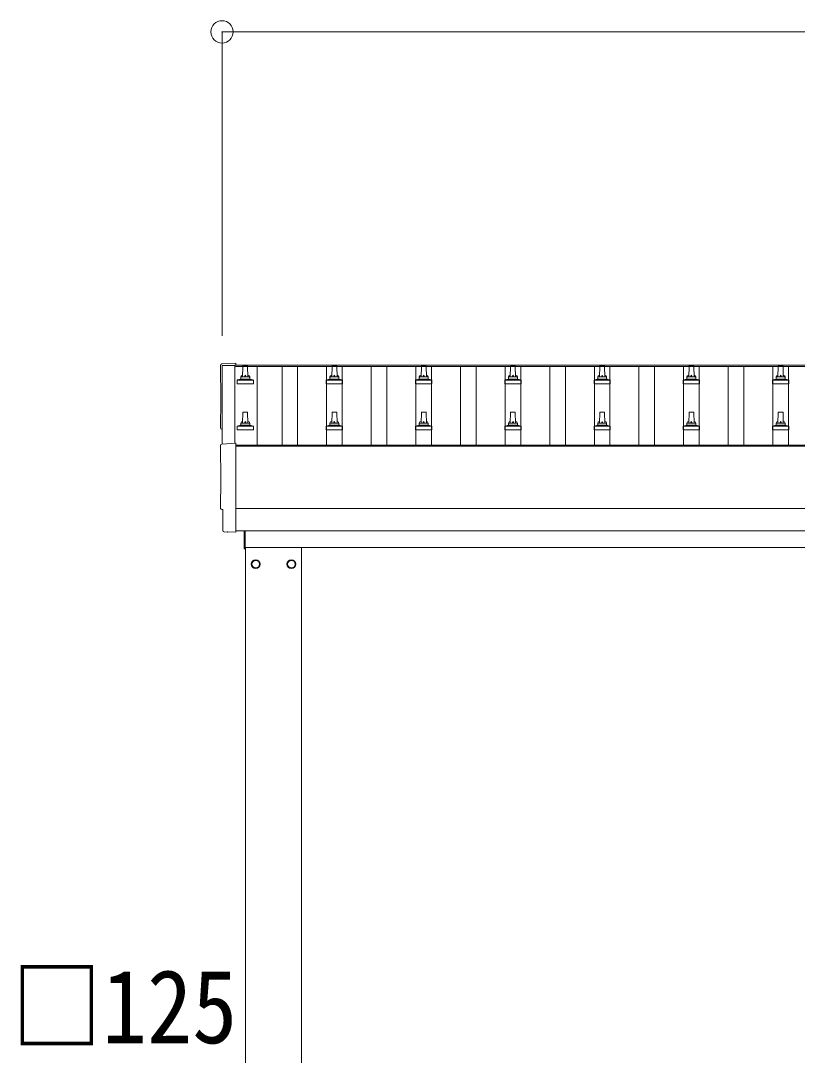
# Model space of a CAD drawing. Units: millimetres at full size, sheet at 1:50; details may follow other scales. Extents: x -14053 to 14053, y -9700 to 9700.
# Drawn here: x -6717 to -4976, y -3804 to -1486 of the extents above; entities that cross this region are included whole.
import ezdxf
from ezdxf.enums import TextEntityAlignment as Align

# ---------------------------------------------------------------- set-up
doc = ezdxf.new("R2010")
doc.units = ezdxf.units.MM
doc.header["$LTSCALE"] = 50
doc.header["$PDMODE"] = 32
doc.header["$PDSIZE"] = 50
for name, color, linetype, lineweight in [('0-1_Defpoints', 4, 'Continuous', 9), ('0-3_SHAPE', 5, 'Continuous', 5), ('0-6_PARTS1', 6, 'Continuous', 9)]:
    doc.layers.add(name, color=color, linetype=linetype, lineweight=lineweight)
doc.styles.add('ＭＳ ゴシック', font='')
doc.styles.get('ＭＳ ゴシック').set_extended_font_data('MS Gothic')

msp = doc.modelspace()

# ---------------------------------------------------------------- linework, layer by layer
at = {"layer": '0-1_Defpoints'}
for p, q in [((-6265.73, -2434.84), (-6265.73, -2258.8)), ((-6265.73, -2258.8), (-6236.73, -2258.8)), ((-6236.73, -2257.84), (-3190.73, -2257.84)), ((-6236.73, -2257.84), (-6236.73, -2261.42)), ((-6236.73, -2258.8), (-6236.73, -2433.32)), ((-6236.73, -2261.42), (-3190.73, -2261.42)), ((-6234.73, -2437.45), (-3192.73, -2437.45)), ((-6234.73, -2439.34), (-3192.73, -2439.34)), ((-3192.73, -2579.22), (-6234.73, -2579.22)), ((-6254.36, -2632.07), (-6261.28, -2631.71)), ((-6234.73, -2629.05), (-3192.73, -2629.05)), ((-6234.73, -2631.07), (-6234.73, -2632.07)), ((-6215.73, -2669.45), (-6215.73, -2629.15)), ((-6213.73, -2629.15), (-6213.73, -2669.45)), ((-6213.73, -2669.45), (-6215.73, -2669.45)), ((-6213.73, -2666.95), (-3317.73, -2666.95)), ((-6212.73, -6166.95), (-6212.73, -2666.95)), ((-6087.73, -2666.95), (-6087.73, -6166.95)), ((-6181.63, -2703.7), (-6181.73, -2703.7)), ((-6181.63, -2704.2), (-6181.73, -2704.2)), ((-6118.82, -2703.7), (-6118.72, -2703.7)), ((-6118.82, -2704.2), (-6118.72, -2704.2))]:
    msp.add_line(p, q, dxfattribs=at)
for points in [[(-6266.3, -2255.44), (-6234.73, -2253.78), (-6234.73, -2257.84)], [(-6266.3, -2434.87), (-6234.73, -2433.22), (-6234.73, -2631.07)], [(-6264.12, -2628.72), (-6264.12, -2581.69), (-6264.72, -2581.69)], [(-6253.62, -2631.8), (-6252.95, -2631.17), (-6234.73, -2632.08)]]:
    msp.add_lwpolyline(points, dxfattribs=at)
for points in [[(-6190.23, -2694.13), (-6198.73, -2699.04), (-6198.73, -2708.86), (-6190.23, -2713.76), (-6181.73, -2708.86), (-6181.73, -2699.04)], [(-6110.23, -2694.13), (-6101.73, -2699.04), (-6101.73, -2708.86), (-6110.23, -2713.76), (-6118.73, -2708.86), (-6118.73, -2699.04)]]:
    msp.add_lwpolyline(points, close=True, dxfattribs=at)
for centre, radius in [((-6190.23, -2703.95), 10), ((-6190.23, -2703.95), 8.5), ((-6110.23, -2703.95), 10), ((-6110.23, -2703.95), 8.5)]:
    msp.add_circle(centre, radius, dxfattribs=at)
for centre, start, end in [((-6190.23, -2703.95), 171.25399, 188.74601), ((-6190.23, -2703.95), 111.25399, 128.74601), ((-6190.23, -2703.95), 231.25399, 248.74601), ((-6190.23, -2703.95), 51.25399, 68.74601), ((-6190.23, -2703.95), 291.25399, 308.74601), ((-6190.23, -2703.95), 1.66581, 8.74601), ((-6190.23, -2703.95), 351.25399, 358.33419), ((-6110.23, -2703.95), 171.25399, 178.33419), ((-6110.23, -2703.95), 181.66581, 188.74601), ((-6110.23, -2703.95), 111.25399, 128.74601), ((-6110.23, -2703.95), 231.25399, 248.74601), ((-6110.23, -2703.95), 51.25399, 68.74601), ((-6110.23, -2703.95), 291.25399, 308.74601), ((-6110.23, -2703.95), 351.25399, 8.74601)]:
    msp.add_arc(centre, 8.6, start, end, dxfattribs=at)
for centre, major_axis, ratio, start_param, end_param in [((-6266.14, -2258.43), (-3, 0), 0.99863, 4.7647489, 6.2979817), ((-11032, -2328.86), (4763.38, 0), 0.99863, 6.2686928, 6.2979817), ((-6264.72, -2397.86), (-4.41, 0), 0.99863, 6.2686928, 7.6252171), ((-6266.14, -2437.87), (-3, 0), 0.99863, 4.7647489, 6.2979817), ((-11032, -2508.29), (4763.38, 0), 0.99863, 6.2686928, 6.2979817), ((-6264.72, -2577.29), (-4.41, 0), 0.99863, 6.2686928, 7.8539816), ((-6261.11, -2628.71), (-2.18, -2.07), 0.9974, 5.5252311, 7.0411395), ((-6254.3, -2631.07), (-0.727, -0.69), 0.9974, 0.7579542, 1.5707963)]:
    msp.add_ellipse(centre, major_axis=major_axis, ratio=ratio, start_param=start_param, end_param=end_param, dxfattribs=at)
at = {"layer": '0-3_SHAPE'}
for p, q in [((-6219.73, -2284.35), (-6219, -2260.83)), ((-6218, -2259.85), (-6209.45, -2259.85)), ((-6208.45, -2260.83), (-6207.73, -2284.35)), ((-6019.73, -2284.35), (-6019, -2260.83)), ((-6018, -2259.85), (-6009.45, -2259.85)), ((-6008.45, -2260.83), (-6007.73, -2284.35)), ((-5819.73, -2284.35), (-5819, -2260.83)), ((-5818, -2259.85), (-5809.45, -2259.85)), ((-5808.45, -2260.83), (-5807.73, -2284.35)), ((-5619.73, -2284.35), (-5619, -2260.83)), ((-5618, -2259.85), (-5609.45, -2259.85)), ((-5608.45, -2260.83), (-5607.73, -2284.35)), ((-5419.73, -2284.35), (-5419, -2260.83)), ((-5418, -2259.85), (-5409.45, -2259.85)), ((-5408.45, -2260.83), (-5407.73, -2284.35)), ((-5219.73, -2284.35), (-5219, -2260.83)), ((-5218, -2259.85), (-5209.45, -2259.85)), ((-5208.45, -2260.83), (-5207.73, -2284.35)), ((-5019.73, -2284.35), (-5019, -2260.83)), ((-5018, -2259.85), (-5009.45, -2259.85)), ((-5008.45, -2260.83), (-5007.73, -2284.35)), ((-6231.98, -2299.85), (-6231.98, -2292.14)), ((-6231.6, -2291.35), (-6195.86, -2291.35)), ((-6231.21, -2291.17), (-6224.49, -2289.54)), ((-6224.11, -2289.35), (-6203.35, -2289.35)), ((-6223.73, -2288.57), (-6223.73, -2284.35)), ((-6222.73, -2284.35), (-6204.73, -2284.35)), ((-6203.73, -2288.57), (-6203.73, -2284.35)), ((-6196.24, -2291.17), (-6202.96, -2289.54)), ((-6195.48, -2299.85), (-6195.48, -2292.14)), ((-6031.98, -2299.85), (-6031.98, -2292.14)), ((-6031.6, -2291.35), (-5995.86, -2291.35)), ((-6031.21, -2291.17), (-6024.49, -2289.54)), ((-6024.11, -2289.35), (-6003.35, -2289.35)), ((-6023.73, -2288.57), (-6023.73, -2284.35)), ((-6022.73, -2284.35), (-6004.73, -2284.35)), ((-6003.73, -2288.57), (-6003.73, -2284.35)), ((-5996.24, -2291.17), (-6002.96, -2289.54)), ((-5995.48, -2299.85), (-5995.48, -2292.14)), ((-5831.98, -2299.85), (-5831.98, -2292.14)), ((-5831.6, -2291.35), (-5795.86, -2291.35)), ((-5831.21, -2291.17), (-5824.49, -2289.54)), ((-5824.11, -2289.35), (-5803.35, -2289.35)), ((-5823.73, -2288.57), (-5823.73, -2284.35)), ((-5822.73, -2284.35), (-5804.73, -2284.35)), ((-5803.73, -2288.57), (-5803.73, -2284.35)), ((-5796.24, -2291.17), (-5802.96, -2289.54)), ((-5795.48, -2299.85), (-5795.48, -2292.14)), ((-5631.98, -2299.85), (-5631.98, -2292.14)), ((-5631.6, -2291.35), (-5595.86, -2291.35)), ((-5631.21, -2291.17), (-5624.49, -2289.54)), ((-5624.11, -2289.35), (-5603.35, -2289.35)), ((-5623.73, -2288.57), (-5623.73, -2284.35)), ((-5622.73, -2284.35), (-5604.73, -2284.35)), ((-5603.73, -2288.57), (-5603.73, -2284.35)), ((-5596.24, -2291.17), (-5602.96, -2289.54)), ((-5595.48, -2299.85), (-5595.48, -2292.14)), ((-5431.98, -2299.85), (-5431.98, -2292.14)), ((-5431.6, -2291.35), (-5395.86, -2291.35)), ((-5431.21, -2291.17), (-5424.49, -2289.54)), ((-5424.11, -2289.35), (-5403.35, -2289.35)), ((-5423.73, -2288.57), (-5423.73, -2284.35)), ((-5422.73, -2284.35), (-5404.73, -2284.35)), ((-5403.73, -2288.57), (-5403.73, -2284.35)), ((-5396.24, -2291.17), (-5402.96, -2289.54)), ((-5395.48, -2299.85), (-5395.48, -2292.14)), ((-5231.98, -2299.85), (-5231.98, -2292.14)), ((-5231.6, -2291.35), (-5195.86, -2291.35)), ((-5231.21, -2291.17), (-5224.49, -2289.54)), ((-5224.11, -2289.35), (-5203.35, -2289.35)), ((-5223.73, -2288.57), (-5223.73, -2284.35)), ((-5222.73, -2284.35), (-5204.73, -2284.35)), ((-5203.73, -2288.57), (-5203.73, -2284.35)), ((-5196.24, -2291.17), (-5202.96, -2289.54)), ((-5195.48, -2299.85), (-5195.48, -2292.14)), ((-5031.98, -2299.85), (-5031.98, -2292.14)), ((-5031.6, -2291.35), (-4995.86, -2291.35)), ((-5031.21, -2291.17), (-5024.49, -2289.54)), ((-5024.11, -2289.35), (-5003.35, -2289.35)), ((-5023.73, -2288.57), (-5023.73, -2284.35)), ((-5022.73, -2284.35), (-5004.73, -2284.35)), ((-5003.73, -2288.57), (-5003.73, -2284.35)), ((-4996.24, -2291.17), (-5002.96, -2289.54)), ((-4995.48, -2299.85), (-4995.48, -2292.14)), ((-6195.48, -2299.85), (-6231.98, -2299.85)), ((-5995.48, -2299.85), (-6031.98, -2299.85)), ((-5795.48, -2299.85), (-5831.98, -2299.85)), ((-5595.48, -2299.85), (-5631.98, -2299.85)), ((-5395.48, -2299.85), (-5431.98, -2299.85)), ((-5195.48, -2299.85), (-5231.98, -2299.85)), ((-4995.48, -2299.85), (-5031.98, -2299.85)), ((-6219.73, -2387.69), (-6219, -2364.16)), ((-6218, -2363.19), (-6209.45, -2363.19)), ((-6208.45, -2364.16), (-6207.73, -2387.69)), ((-6019.73, -2387.69), (-6019, -2364.16)), ((-6018, -2363.19), (-6009.45, -2363.19)), ((-6008.45, -2364.16), (-6007.73, -2387.69)), ((-5819.73, -2387.69), (-5819, -2364.16)), ((-5818, -2363.19), (-5809.45, -2363.19)), ((-5808.45, -2364.16), (-5807.73, -2387.69)), ((-5619.73, -2387.69), (-5619, -2364.16)), ((-5618, -2363.19), (-5609.45, -2363.19)), ((-5608.45, -2364.16), (-5607.73, -2387.69)), ((-5419.73, -2387.69), (-5419, -2364.16)), ((-5418, -2363.19), (-5409.45, -2363.19)), ((-5408.45, -2364.16), (-5407.73, -2387.69)), ((-5219.73, -2387.69), (-5219, -2364.16)), ((-5218, -2363.19), (-5209.45, -2363.19)), ((-5208.45, -2364.16), (-5207.73, -2387.69)), ((-5019.73, -2387.69), (-5019, -2364.16)), ((-5018, -2363.19), (-5009.45, -2363.19)), ((-5008.45, -2364.16), (-5007.73, -2387.69)), ((-6231.98, -2403.19), (-6231.98, -2395.47)), ((-6195.48, -2403.19), (-6231.98, -2403.19)), ((-6231.6, -2394.69), (-6195.86, -2394.69)), ((-6231.21, -2394.5), (-6224.49, -2392.87)), ((-6224.11, -2392.69), (-6203.35, -2392.69)), ((-6223.73, -2391.9), (-6223.73, -2387.69)), ((-6222.73, -2387.69), (-6204.73, -2387.69)), ((-6203.73, -2391.9), (-6203.73, -2387.69)), ((-6196.24, -2394.5), (-6202.96, -2392.87)), ((-6195.48, -2403.19), (-6195.48, -2395.47)), ((-6031.98, -2403.19), (-6031.98, -2395.47)), ((-5995.48, -2403.19), (-6031.98, -2403.19)), ((-6031.6, -2394.69), (-5995.86, -2394.69)), ((-6031.21, -2394.5), (-6024.49, -2392.87)), ((-6024.11, -2392.69), (-6003.35, -2392.69)), ((-6023.73, -2391.9), (-6023.73, -2387.69)), ((-6022.73, -2387.69), (-6004.73, -2387.69)), ((-6003.73, -2391.9), (-6003.73, -2387.69)), ((-5996.24, -2394.5), (-6002.96, -2392.87)), ((-5995.48, -2403.19), (-5995.48, -2395.47)), ((-5831.98, -2403.19), (-5831.98, -2395.47)), ((-5795.48, -2403.19), (-5831.98, -2403.19)), ((-5831.6, -2394.69), (-5795.86, -2394.69)), ((-5831.21, -2394.5), (-5824.49, -2392.87)), ((-5824.11, -2392.69), (-5803.35, -2392.69)), ((-5823.73, -2391.9), (-5823.73, -2387.69)), ((-5822.73, -2387.69), (-5804.73, -2387.69)), ((-5803.73, -2391.9), (-5803.73, -2387.69)), ((-5796.24, -2394.5), (-5802.96, -2392.87)), ((-5795.48, -2403.19), (-5795.48, -2395.47)), ((-5631.98, -2403.19), (-5631.98, -2395.47)), ((-5595.48, -2403.19), (-5631.98, -2403.19)), ((-5631.6, -2394.69), (-5595.86, -2394.69)), ((-5631.21, -2394.5), (-5624.49, -2392.87)), ((-5624.11, -2392.69), (-5603.35, -2392.69)), ((-5623.73, -2391.9), (-5623.73, -2387.69)), ((-5622.73, -2387.69), (-5604.73, -2387.69)), ((-5603.73, -2391.9), (-5603.73, -2387.69)), ((-5596.24, -2394.5), (-5602.96, -2392.87)), ((-5595.48, -2403.19), (-5595.48, -2395.47)), ((-5431.98, -2403.19), (-5431.98, -2395.47)), ((-5395.48, -2403.19), (-5431.98, -2403.19)), ((-5431.6, -2394.69), (-5395.86, -2394.69)), ((-5431.21, -2394.5), (-5424.49, -2392.87)), ((-5424.11, -2392.69), (-5403.35, -2392.69)), ((-5423.73, -2391.9), (-5423.73, -2387.69)), ((-5422.73, -2387.69), (-5404.73, -2387.69)), ((-5403.73, -2391.9), (-5403.73, -2387.69)), ((-5396.24, -2394.5), (-5402.96, -2392.87)), ((-5395.48, -2403.19), (-5395.48, -2395.47)), ((-5231.98, -2403.19), (-5231.98, -2395.47)), ((-5195.48, -2403.19), (-5231.98, -2403.19)), ((-5231.6, -2394.69), (-5195.86, -2394.69)), ((-5231.21, -2394.5), (-5224.49, -2392.87)), ((-5224.11, -2392.69), (-5203.35, -2392.69)), ((-5223.73, -2391.9), (-5223.73, -2387.69)), ((-5222.73, -2387.69), (-5204.73, -2387.69)), ((-5203.73, -2391.9), (-5203.73, -2387.69)), ((-5196.24, -2394.5), (-5202.96, -2392.87)), ((-5195.48, -2403.19), (-5195.48, -2395.47)), ((-5031.98, -2403.19), (-5031.98, -2395.47)), ((-4995.48, -2403.19), (-5031.98, -2403.19)), ((-5031.6, -2394.69), (-4995.86, -2394.69)), ((-5031.21, -2394.5), (-5024.49, -2392.87)), ((-5024.11, -2392.69), (-5003.35, -2392.69)), ((-5023.73, -2391.9), (-5023.73, -2387.69)), ((-5022.73, -2387.69), (-5004.73, -2387.69)), ((-5003.73, -2391.9), (-5003.73, -2387.69)), ((-4996.24, -2394.5), (-5002.96, -2392.87)), ((-4995.48, -2403.19), (-4995.48, -2395.47))]:
    msp.add_line(p, q, dxfattribs=at)
at = {"layer": '0-3_SHAPE', "color": 4, "lineweight": 9}
for p, q in [((-6187.23, -2261.42), (-6187.23, -2437.45)), ((-6131.23, -2437.45), (-6131.23, -2261.42)), ((-6096.23, -2437.45), (-6096.23, -2261.42)), ((-6031.23, -2437.45), (-6031.23, -2261.42)), ((-5996.23, -2437.45), (-5996.23, -2261.42)), ((-5931.23, -2437.45), (-5931.23, -2261.42)), ((-5896.23, -2437.45), (-5896.23, -2261.42)), ((-5831.23, -2437.45), (-5831.23, -2261.42)), ((-5796.23, -2437.45), (-5796.23, -2261.42)), ((-5731.23, -2437.45), (-5731.23, -2261.42)), ((-5696.23, -2437.45), (-5696.23, -2261.42)), ((-5631.23, -2437.45), (-5631.23, -2261.42)), ((-5596.23, -2437.45), (-5596.23, -2261.42)), ((-5531.23, -2437.45), (-5531.23, -2261.42)), ((-5496.23, -2437.45), (-5496.23, -2261.42)), ((-5431.23, -2437.45), (-5431.23, -2261.42)), ((-5396.23, -2437.45), (-5396.23, -2261.42)), ((-5331.23, -2437.45), (-5331.23, -2261.42)), ((-5296.23, -2437.45), (-5296.23, -2261.42)), ((-5231.23, -2437.45), (-5231.23, -2261.42)), ((-5196.23, -2437.45), (-5196.23, -2261.42)), ((-5131.23, -2437.45), (-5131.23, -2261.42)), ((-5096.23, -2437.45), (-5096.23, -2261.42)), ((-5031.23, -2437.45), (-5031.23, -2261.42)), ((-4996.23, -2437.45), (-4996.23, -2261.42))]:
    msp.add_line(p, q, dxfattribs=at)
at = {"layer": '0-3_SHAPE'}
for centre, radius, start, end in [((-6218, -2260.85), 1, 90, 178.60509), ((-6209.45, -2260.85), 1, 1.39491, 90), ((-6018, -2260.85), 1, 90, 178.60509), ((-6009.45, -2260.85), 1, 1.39491, 90), ((-5818, -2260.85), 1, 90, 178.60509), ((-5809.45, -2260.85), 1, 1.39491, 90), ((-5618, -2260.85), 1, 90, 178.60509), ((-5609.45, -2260.85), 1, 1.39491, 90), ((-5418, -2260.85), 1, 90, 178.60509), ((-5409.45, -2260.85), 1, 1.39491, 90), ((-5218, -2260.85), 1, 90, 178.60509), ((-5209.45, -2260.85), 1, 1.39491, 90), ((-5018, -2260.85), 1, 90, 178.60509), ((-5009.45, -2260.85), 1, 1.39491, 90), ((-6230.98, -2292.14), 1, 103.62699, 180), ((-6224.73, -2288.57), 1, 283.62699, 0), ((-6219.64, -2284.99), 4.13, 90, 171.17633), ((-6222.73, -2285.35), 1, 90, 180), ((-6210.39, -2284.35), 4.83, 133.60282, 180), ((-6217.06, -2284.35), 4.83, 0, 46.39718), ((-6207.81, -2284.99), 4.13, 8.82367, 90), ((-6204.73, -2285.35), 1, 0, 90), ((-6202.73, -2288.57), 1, 180, 256.37301), ((-6196.48, -2292.14), 1, 0, 76.37301), ((-6030.98, -2292.14), 1, 103.62699, 180), ((-6024.73, -2288.57), 1, 283.62699, 0), ((-6019.64, -2284.99), 4.13, 90, 171.17633), ((-6022.73, -2285.35), 1, 90, 180), ((-6010.39, -2284.35), 4.83, 133.60282, 180), ((-6017.06, -2284.35), 4.83, 0, 46.39718), ((-6007.81, -2284.99), 4.13, 8.82367, 90), ((-6004.73, -2285.35), 1, 0, 90), ((-6002.73, -2288.57), 1, 180, 256.37301), ((-5996.48, -2292.14), 1, 0, 76.37301), ((-5830.98, -2292.14), 1, 103.62699, 180), ((-5824.73, -2288.57), 1, 283.62699, 0), ((-5819.64, -2284.99), 4.13, 90, 171.17633), ((-5822.73, -2285.35), 1, 90, 180), ((-5810.39, -2284.35), 4.83, 133.60282, 180), ((-5817.06, -2284.35), 4.83, 0, 46.39718), ((-5807.81, -2284.99), 4.13, 8.82367, 90), ((-5804.73, -2285.35), 1, 0, 90), ((-5802.73, -2288.57), 1, 180, 256.37301), ((-5796.48, -2292.14), 1, 0, 76.37301), ((-5630.98, -2292.14), 1, 103.62699, 180), ((-5624.73, -2288.57), 1, 283.62699, 0), ((-5619.64, -2284.99), 4.13, 90, 171.17633), ((-5622.73, -2285.35), 1, 90, 180), ((-5610.39, -2284.35), 4.83, 133.60282, 180), ((-5617.06, -2284.35), 4.83, 0, 46.39718), ((-5607.81, -2284.99), 4.13, 8.82367, 90), ((-5604.73, -2285.35), 1, 0, 90), ((-5602.73, -2288.57), 1, 180, 256.37301), ((-5596.48, -2292.14), 1, 0, 76.37301), ((-5430.98, -2292.14), 1, 103.62699, 180), ((-5424.73, -2288.57), 1, 283.62699, 0), ((-5419.64, -2284.99), 4.13, 90, 171.17633), ((-5422.73, -2285.35), 1, 90, 180), ((-5410.39, -2284.35), 4.83, 133.60282, 180), ((-5417.06, -2284.35), 4.83, 0, 46.39718), ((-5407.81, -2284.99), 4.13, 8.82367, 90), ((-5404.73, -2285.35), 1, 0, 90), ((-5402.73, -2288.57), 1, 180, 256.37301), ((-5396.48, -2292.14), 1, 0, 76.37301), ((-5230.98, -2292.14), 1, 103.62699, 180), ((-5224.73, -2288.57), 1, 283.62699, 0), ((-5219.64, -2284.99), 4.13, 90, 171.17633), ((-5222.73, -2285.35), 1, 90, 180), ((-5210.39, -2284.35), 4.83, 133.60282, 180), ((-5217.06, -2284.35), 4.83, 0, 46.39718), ((-5207.81, -2284.99), 4.13, 8.82367, 90), ((-5204.73, -2285.35), 1, 0, 90), ((-5202.73, -2288.57), 1, 180, 256.37301), ((-5196.48, -2292.14), 1, 0, 76.37301), ((-5030.98, -2292.14), 1, 103.62699, 180), ((-5024.73, -2288.57), 1, 283.62699, 0), ((-5019.64, -2284.99), 4.13, 90, 171.17633), ((-5022.73, -2285.35), 1, 90, 180), ((-5010.39, -2284.35), 4.83, 133.60282, 180), ((-5017.06, -2284.35), 4.83, 0, 46.39718), ((-5007.81, -2284.99), 4.13, 8.82367, 90), ((-5004.73, -2285.35), 1, 0, 90), ((-5002.73, -2288.57), 1, 180, 256.37301), ((-4996.48, -2292.14), 1, 0, 76.37301), ((-6218, -2364.19), 1, 90, 178.60509), ((-6209.45, -2364.19), 1, 1.39491, 90), ((-6018, -2364.19), 1, 90, 178.60509), ((-6009.45, -2364.19), 1, 1.39491, 90), ((-5818, -2364.19), 1, 90, 178.60509), ((-5809.45, -2364.19), 1, 1.39491, 90), ((-5618, -2364.19), 1, 90, 178.60509), ((-5609.45, -2364.19), 1, 1.39491, 90), ((-5418, -2364.19), 1, 90, 178.60509), ((-5409.45, -2364.19), 1, 1.39491, 90), ((-5218, -2364.19), 1, 90, 178.60509), ((-5209.45, -2364.19), 1, 1.39491, 90), ((-5018, -2364.19), 1, 90, 178.60509), ((-5009.45, -2364.19), 1, 1.39491, 90), ((-6219.64, -2388.32), 4.13, 90, 171.17633), ((-6210.39, -2387.69), 4.83, 133.60282, 180), ((-6217.06, -2387.69), 4.83, 0, 46.39718), ((-6207.81, -2388.32), 4.13, 8.82367, 90), ((-6019.64, -2388.32), 4.13, 90, 171.17633), ((-6010.39, -2387.69), 4.83, 133.60282, 180), ((-6017.06, -2387.69), 4.83, 0, 46.39718), ((-6007.81, -2388.32), 4.13, 8.82367, 90), ((-5819.64, -2388.32), 4.13, 90, 171.17633), ((-5810.39, -2387.69), 4.83, 133.60282, 180), ((-5817.06, -2387.69), 4.83, 0, 46.39718), ((-5807.81, -2388.32), 4.13, 8.82367, 90), ((-5619.64, -2388.32), 4.13, 90, 171.17633), ((-5610.39, -2387.69), 4.83, 133.60282, 180), ((-5617.06, -2387.69), 4.83, 0, 46.39718), ((-5607.81, -2388.32), 4.13, 8.82367, 90), ((-5419.64, -2388.32), 4.13, 90, 171.17633), ((-5410.39, -2387.69), 4.83, 133.60282, 180), ((-5417.06, -2387.69), 4.83, 0, 46.39718), ((-5407.81, -2388.32), 4.13, 8.82367, 90), ((-5219.64, -2388.32), 4.13, 90, 171.17633), ((-5210.39, -2387.69), 4.83, 133.60282, 180), ((-5217.06, -2387.69), 4.83, 0, 46.39718), ((-5207.81, -2388.32), 4.13, 8.82367, 90), ((-5019.64, -2388.32), 4.13, 90, 171.17633), ((-5010.39, -2387.69), 4.83, 133.60282, 180), ((-5017.06, -2387.69), 4.83, 0, 46.39718), ((-5007.81, -2388.32), 4.13, 8.82367, 90), ((-6230.98, -2395.47), 1, 103.62699, 180), ((-6224.73, -2391.9), 1, 283.62699, 0), ((-6222.73, -2388.69), 1, 90, 180), ((-6204.73, -2388.69), 1, 0, 90), ((-6202.73, -2391.9), 1, 180, 256.37301), ((-6196.48, -2395.47), 1, 0, 76.37301), ((-6030.98, -2395.47), 1, 103.62699, 180), ((-6024.73, -2391.9), 1, 283.62699, 0), ((-6022.73, -2388.69), 1, 90, 180), ((-6004.73, -2388.69), 1, 0, 90), ((-6002.73, -2391.9), 1, 180, 256.37301), ((-5996.48, -2395.47), 1, 0, 76.37301), ((-5830.98, -2395.47), 1, 103.62699, 180), ((-5824.73, -2391.9), 1, 283.62699, 0), ((-5822.73, -2388.69), 1, 90, 180), ((-5804.73, -2388.69), 1, 0, 90), ((-5802.73, -2391.9), 1, 180, 256.37301), ((-5796.48, -2395.47), 1, 0, 76.37301), ((-5630.98, -2395.47), 1, 103.62699, 180), ((-5624.73, -2391.9), 1, 283.62699, 0), ((-5622.73, -2388.69), 1, 90, 180), ((-5604.73, -2388.69), 1, 0, 90), ((-5602.73, -2391.9), 1, 180, 256.37301), ((-5596.48, -2395.47), 1, 0, 76.37301), ((-5430.98, -2395.47), 1, 103.62699, 180), ((-5424.73, -2391.9), 1, 283.62699, 0), ((-5422.73, -2388.69), 1, 90, 180), ((-5404.73, -2388.69), 1, 0, 90), ((-5402.73, -2391.9), 1, 180, 256.37301), ((-5396.48, -2395.47), 1, 0, 76.37301), ((-5230.98, -2395.47), 1, 103.62699, 180), ((-5224.73, -2391.9), 1, 283.62699, 0), ((-5222.73, -2388.69), 1, 90, 180), ((-5204.73, -2388.69), 1, 0, 90), ((-5202.73, -2391.9), 1, 180, 256.37301), ((-5196.48, -2395.47), 1, 0, 76.37301), ((-5030.98, -2395.47), 1, 103.62699, 180), ((-5024.73, -2391.9), 1, 283.62699, 0), ((-5022.73, -2388.69), 1, 90, 180), ((-5004.73, -2388.69), 1, 0, 90), ((-5002.73, -2391.9), 1, 180, 256.37301), ((-4996.48, -2395.47), 1, 0, 76.37301)]:
    msp.add_arc(centre, radius, start, end, dxfattribs=at)
at = {"layer": '0-6_PARTS1'}
for q in [(-6265.73, -2192.24), (-3161.73, -1511.29)]:
    msp.add_line((-6265.73, -1511.29), q, dxfattribs=at)
msp.add_point((-6265.73, -1511.29), dxfattribs=at)

# ---------------------------------------------------------------- texts
at = {"layer": '0-6_PARTS1', "color": 7, "style": 'ＭＳ ゴシック', "width": 0.9}
msp.add_text('□125', height=165, dxfattribs=at).set_placement((-6737.2, -3826.87), align=Align.BOTTOM_LEFT)

doc.saveas('drawing.dxf')
